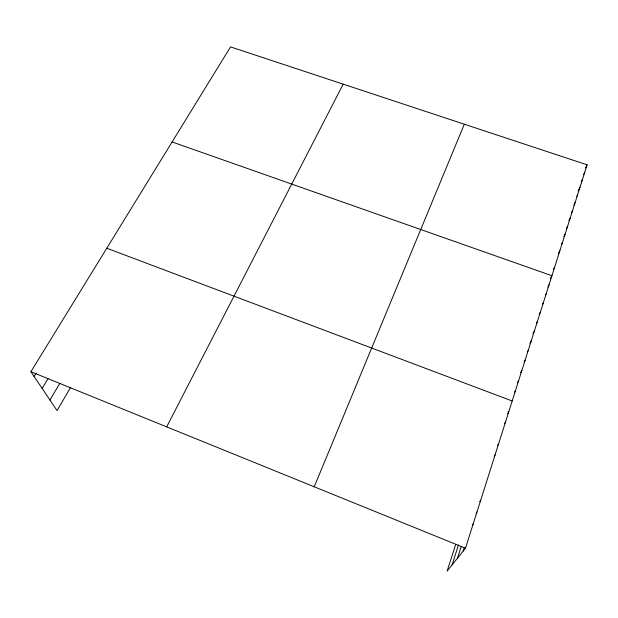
<?xml version="1.0" encoding="UTF-8"?>
<svg xmlns="http://www.w3.org/2000/svg" width="618" height="618" viewBox="0 0 618 618"><rect width="100%" height="100%" fill="white"/><g stroke="black" fill="none" stroke-linecap="round" stroke-linejoin="round"><path stroke-width="0.93" d="M463.206 551.04L464.311 547.587M455.667 544.589L447.1 571.102L465.478 548.212L587.1 164.821L230.529 46.898L30.9 371.719L57.049 410.584L70.691 387.262M457.529 558.108L461.283 546.374M452.067 564.922L458.51 544.875M314.23 486.783L464.319 124.21M585.563 167.941L587.1 164.821M583.608 174.539L584.752 172.213M581.237 181.993L582.388 179.683M578.093 191.047L579.993 187.231M576.81 196.369L577.575 194.855M573.828 205.137L575.126 202.565M571.364 212.901L572.654 210.352M568.877 220.75L570.159 218.216M566.358 228.675L567.641 226.173M166.682 426.86L343.199 84.156M563.809 236.694L565.084 234.207M561.662 243.971L562.511 242.333M558.216 253.782L559.908 250.545M553.357 269.618L554.609 267.239M550.259 278.857L551.92 275.721L172.105 141.955M547.834 287.007L549.07 284.689M545.377 295.288L546.196 293.766M542.465 304.442L543.284 302.944M539.12 314.446L540.341 312.229M536.548 323.083L537.359 321.623M532.94 333.643L534.338 331.132M529.896 343.222L531.287 340.75M527.278 352.106L528.205 350.491M524.157 361.932L525.076 360.34M520.549 372.654L521.909 370.321M517.359 382.704L518.711 380.418M49.942 400.016L59.884 383.245M514.57 392.136L515.466 390.638M42.155 388.444L48.088 378.579M34.106 376.478L36.006 373.372M507.54 413.604L508.861 411.464M504.628 423.469L505.493 422.071M497.614 445.277L498.633 443.693M494.13 456.254L495.142 454.709M479.738 501.584L480.696 500.232M476.022 513.288L476.972 511.99M472.252 525.145L473.187 523.902M106.79 248.235L512.183 400.982M30.9 371.719L465.478 548.212"/></g></svg>
